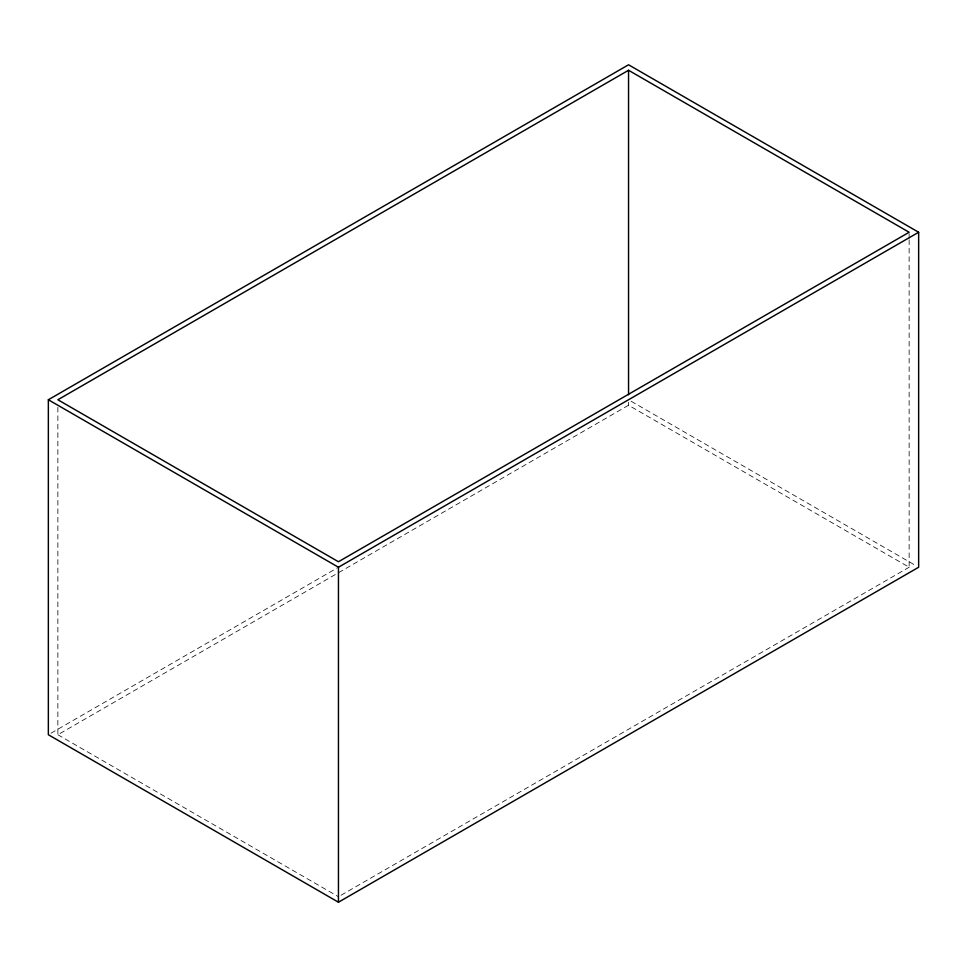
<?xml version="1.0" encoding="UTF-8"?>
<svg xmlns="http://www.w3.org/2000/svg" width="967" height="967" viewBox="0 0 967 967"><rect width="100%" height="100%" fill="white"/><g stroke="black" fill="none" stroke-linecap="round" stroke-linejoin="round"><path stroke-width="0.73" stroke-dasharray="4.83 3.63" d="M50.961 733.228L337.145 568.004M57.863 407.3L57.863 734.739L337.338 573.383M338.643 572.633L628.55 405.258L909.137 567.242L909.137 239.816M341.061 895.224L909.137 567.242M631.161 401.269L916.039 565.743M57.863 734.739L338.45 896.723M909.137 233.772L909.137 238.305M628.55 402.236L628.55 405.258"/><path stroke-width="1.45" d="M48.35 399.758L628.55 64.777L918.65 232.261L918.65 567.242L338.45 902.223L48.35 734.739L48.35 399.758L338.45 567.242L918.65 232.261M628.55 70.277L57.863 399.758L338.45 561.742L909.137 232.261L628.55 70.277L628.55 394.693M338.45 567.242L338.45 902.223"/></g></svg>
